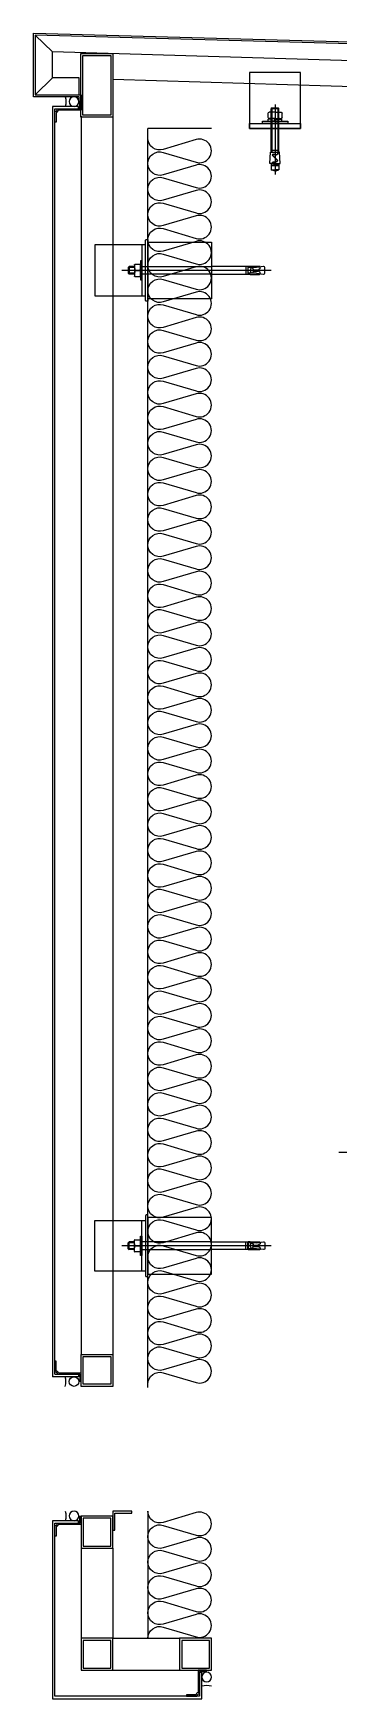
# Model space of a CAD drawing. Header units: millimetres. Extents: x 17311 to 801382, y -242618 to -104888.
# Drawn here: x 722531 to 723011, y -157699 to -155079 of the extents above; entities that cross this region are included whole.
import ezdxf

# ---------------------------------------------------------------- set-up
doc = ezdxf.new("R2010")
doc.units = ezdxf.units.MM
doc.header["$LTSCALE"] = 250
for name, color, linetype in [('0-Sheet', 7, 'Continuous'), ('A-ETC-8', 8, 'Continuous'), ('A-FIN', 6, 'Continuous'), ('A-FIN-9', 7, 'Continuous'), ('ISL', 251, 'Continuous')]:
    doc.layers.add(name, color=color, linetype=linetype)

# ---------------------------------------------------------------- blocks, each defined once
blk = doc.blocks.new('A$C632c858f')
at = {"layer": 'A-ETC-8'}
blk.add_arc((-2.8, 0), 24, 341.8248, 18.1752, dxfattribs=at)
blk.add_ellipse((34, 0), major_axis=(7.59, 0), ratio=0.987937, dxfattribs=at)
blk = doc.blocks.new('A$Cae507117')
at = {"layer": 'A-ETC-8'}
for points in [[(-50, 0), (-50, -50), (0, -50), (0, 0)], [(-46.8, -3.2), (-46.8, -46.8), (-3.2, -46.8), (-3.2, -3.2)]]:
    blk.add_lwpolyline(points, close=True, dxfattribs=at)
blk = doc.blocks.new('너트 M12')
for p, q in [((-9, 0), (9, 0)), ((-9.5, -9), (-9.5, -0.5)), ((9, -9.5), (-9, -9.5)), ((0, -8.3), (0, -1.2)), ((9.5, -0.5), (9.5, -9))]:
    blk.add_line(p, q)
for centre, start, end in [((-9, -0.5), 90, 180), ((-9, -9), 180, 270), ((9, -0.5), 0, 90), ((9, -9), 270, 0)]:
    blk.add_arc(centre, 0.5, start, end)
at = {"extrusion": (0, 0, -1)}
for centre, major_axis, ratio, start_param, end_param in [((-4.8, -0.9), (-4.75, 0.31), 0.185359, -0.024388, 3.141593), ((4.8, -0.9), (4.75, 0.31), 0.185108, 3.141593, 6.30754), ((-4.8, -8.6), (4.75, 0.31), 0.187111, 0, 3.166211), ((4.8, -8.6), (-4.75, 0.31), 0.185991, 3.117121, 6.283185)]:
    blk.add_ellipse(centre, major_axis=major_axis, ratio=ratio, start_param=start_param, end_param=end_param, dxfattribs=at)
blk = doc.blocks.new('A$C4fb6b26a')
at = {"layer": 'A-ETC-8'}
for p, q in [((-80, 0), (-80, -80)), ((-277.5, -40), (-42.5, -40)), ((-267.5, -35.5), (-267.5, -44.5)), ((-265.5, -34), (-266, -34)), ((-266, -46), (-265.5, -46)), ((-254.5, -35.5), (-265.5, -34)), ((-265.5, -46), (-254.5, -44.5)), ((-260.1, -34.8), (-260.1, -36.5)), ((-260.1, -43.5), (-260.1, -45.2)), ((-259.6, -37.3), (-257.8, -38.5)), ((-259.6, -42.7), (-257.8, -41.5)), ((-244.1, -33.8), (-259.1, -33.8)), ((-259.1, -46.2), (-244.1, -46.2)), ((-249.6, -39), (-256.2, -39)), ((-249.6, -41), (-256.2, -41)), ((-254.5, -35.5), (-240.5, -35.5)), ((-254.5, -44.5), (-240.5, -44.5)), ((-249.1, -38.5), (-249.1, -38)), ((-249.1, -42), (-249.1, -41.5)), ((-245.1, -42), (-245.1, -38)), ((-244.1, -33.8), (-241.1, -33.8)), ((-244.1, -46.2), (-241.1, -46.2)), ((-241.1, -33.8), (-241.1, -46.2)), ((-240.5, -46), (-240.5, -34)), ((-237.5, -34), (-240.5, -34)), ((-240.5, -46), (-237.5, -46)), ((-237.5, -46), (-237.5, -34)), ((-183.5, -34), (-237.5, -34)), ((-237.5, -46), (-183.5, -46)), ((-183.5, -34), (-74, -34)), ((-74, -46), (-183.5, -46)), ((-62.7, -44.5), (-52.5, -44.5)), ((-62.5, -34), (-54, -34)), ((-62.5, -35.5), (-52.5, -35.5)), ((-62.5, -46), (-54, -46)), ((-54, -46), (-54, -34)), ((-52.5, -35.5), (-54, -34)), ((-52.5, -44.5), (-54, -46)), ((-52.5, -44.5), (-52.5, -35.5))]:
    blk.add_line(p, q, dxfattribs=at)
for points in [[(-83.5, 4.5), (-83.5, -84.5), (-183.5, -84.5), (-183.5, 4.5)], [(-80, -80), (-74, -80), (-74, 0), (-80, 0)], [(-74, -25), (-74, -55), (-72, -55), (-72, -25)]]:
    blk.add_lwpolyline(points, close=True, dxfattribs=at)
blk.add_lwpolyline([(-80, 7.5), (-80, -87.5, -0.414214), (-81, -88.5), (-83.5, -88.5), (-83.5, 8.5), (-81, 8.5, -0.414214)], format="xyb", close=True, dxfattribs=at)
blk.add_lwpolyline([(-80, -80), (0, -80), (0, 0), (-80, 0)], dxfattribs=at)
for centre, radius, start, end in [((-266, -35.5), 1.5, 90, 180), ((-266, -44.5), 1.5, 180, 270), ((-259.1, -34.8), 1, 90, 180), ((-259.1, -36.5), 1, 180, 236.3099), ((-259.1, -43.5), 1, 123.6901, 180), ((-259.1, -45.2), 1, 180, 270), ((-256.2, -36), 3, 236.3099, 270), ((-256.2, -44), 3, 90, 123.6901), ((-249.6, -38.5), 0.5, 270, 0), ((-249.6, -41.5), 0.5, 0, 90), ((-247.1, -38), 2, 90, 180), ((-247.1, -42), 2, 180, 270), ((-247.1, -38), 2, 0, 90), ((-247.1, -42), 2, 270, 0)]:
    blk.add_arc(centre, radius, start, end, dxfattribs=at)
at = {"layer": 'A-ETC-8', "xscale": -1, "rotation": 90}
blk.add_blockref('너트 M12', (-72, -40), dxfattribs=at)
blk = doc.blocks.new('M12-STUD ANCHOR')
at = {"layer": 'A-ETC-8'}
for p, q in [((28.7, 54.2), (28.7, -55.8)), ((17.8, 33.7), (17.8, 40.7)), ((28.2, 30.2), (18, 31.2)), ((18, 28.2), (18, 31.2)), ((18, 31.2), (29.2, 31.2)), ((28.2, 27.2), (18, 28.2)), ((28.7, 42.2), (19.2, 42.2)), ((28.7, 32.2), (19.2, 32.2)), ((22.7, 48), (23.9, 49.2)), ((34.7, 48), (22.7, 48)), ((22.7, -20.8), (22.7, 48)), ((23.3, 33.7), (23.3, 40.7)), ((33.5, 49.2), (23.9, 49.2)), ((23.9, -20.8), (23.9, 49.2)), ((28.2, 27.2), (28.2, 30.2)), ((39.5, 28.2), (28.2, 28.2)), ((28.7, 42.2), (38.2, 42.2)), ((28.7, 32.2), (38.2, 32.2)), ((29.2, 29.2), (29.2, 32.2)), ((39.5, 31.2), (29.2, 32.2)), ((39.5, 28.2), (29.2, 29.2)), ((33.5, 49.2), (34.7, 48)), ((33.5, -20.8), (33.5, 49.2)), ((34.2, 33.7), (34.2, 40.7)), ((34.7, -20.8), (34.7, 48)), ((39.5, 28.2), (39.5, 31.2)), ((39.7, 33.7), (39.7, 40.7)), ((20.5, -38.8), (21.7, -20.8)), ((21.7, -20.8), (24.3, -20.8)), ((22.7, -18.4), (34.7, -18.4)), ((28.7, -20.8), (24.8, -20.8)), ((25.8, -32.3), (32, -26.1)), ((35.7, -20.8), (28.7, -20.8)), ((36.9, -38.8), (35.7, -20.8)), ((28.7, -38.8), (20.5, -38.8)), ((22.7, -38.8), (22.7, -48.4)), ((22.7, -41.2), (34.7, -41.2)), ((22.7, -42.4), (34.7, -42.4)), ((22.7, -48.4), (28.7, -48.4)), ((28.7, -50.8), (22.7, -48.4)), ((26.2, -32.6), (32.3, -26.5)), ((31.1, -35.9), (27.5, -35.9)), ((31.1, -36.4), (27.5, -36.4)), ((31.1, -38.8), (28.7, -38.8)), ((28.7, -50.8), (34.7, -48.4)), ((34.7, -48.4), (28.7, -48.4)), ((32.3, -38.8), (36.9, -38.8)), ((34.7, -38.8), (34.7, -48.4))]:
    blk.add_line(p, q, dxfattribs=at)
for centre, radius, start, end in [((19.2, 40.7), 1.47, 90, 180), ((19.2, 33.7), 1.47, 180, 270), ((21.8, 40.7), 1.47, 360, 90), ((21.8, 33.7), 1.47, 270, 360), ((24.7, 40.7), 1.47, 90, 180), ((24.7, 33.7), 1.47, 180, 270), ((32.8, 40.7), 1.47, 360, 90), ((32.8, 33.7), 1.47, 270, 360), ((35.7, 40.7), 1.47, 90, 180), ((35.7, 33.7), 1.47, 180, 270), ((38.2, 40.7), 1.47, 360, 90), ((38.2, 33.7), 1.47, 270, 360), ((27.7, -21.9), 3.6, 161.9622, 315), ((27.7, -21.9), 3.12, 159.0667, 315), ((31.1, -25.3), 1.68, 315, 135), ((31.1, -25.3), 1.2, 315, 135), ((27.5, -34), 2.4, 135, 270), ((27.5, -34), 1.92, 135, 270), ((31.1, -37.6), 1.68, 314.4153, 90), ((31.1, -37.6), 1.2, 270, 90)]:
    blk.add_arc(centre, radius, start, end, dxfattribs=at)
blk = doc.blocks.new('A$C7453124a')
at = {"layer": 'A-ETC-8'}
for points in [[(-40, 88.4), (40, 88.4), (40, 0), (-40, 0)], [(-40, 8), (-40, 0), (40, 0), (40, 8)], [(-20, 8), (20, 8), (20, 12), (-20, 12)]]:
    blk.add_lwpolyline(points, close=True, dxfattribs=at)
blk.add_blockref('M12-STUD ANCHOR', (-28.7, -16.2), dxfattribs=at)
blk = doc.blocks.new('A$C74a2a393')
at = {"layer": 'A-ETC-8', "elevation": 0}
for points in [[(-50, -100), (-50, 0), (0, 0), (0, -100)], [(-46.8, -96.8), (-46.8, -3.2), (-3.2, -3.2), (-3.2, -96.8)]]:
    blk.add_lwpolyline(points, close=True, dxfattribs=at)
blk = doc.blocks.new('A$Ca447c92b')
at = {"layer": '0-Sheet'}
for p, q in [((-250, 130, 0), (-250, -150)), ((-247, -147), (-247, 127.1, 0)), ((-223, -120), (-223, -147)), ((-208, -120), (-220, -120)), ((-220, -150), (-220, -123)), ((-220, -123), (-208, -123)), ((-208, -123), (-208, -120)), ((-250, -150), (-220, -150)), ((-223, -147), (-247, -147))]:
    blk.add_line(p, q, dxfattribs=at)
at = {"layer": 'A-ETC-8'}
for p, q in [((450, 120.9, 0), (477, 147, 0)), ((-220, 100.9, 0), (-247, 127, 0)), ((-220, 100.9, 0), (450, 120.9, 0)), ((-220, 100.9, 0), (-220, -120)), ((408, 53, 0), (408, 80, 0)), ((477, 53, 0), (450, 80, 0)), ((-170, 61.3, 0), (355, 77.4, 0))]:
    blk.add_line(p, q, dxfattribs=at)
at = {"layer": 'A-ETC-8', "elevation": 0}
blk.add_lwpolyline([(408, 80), (450, 80), (450, 120.9)], dxfattribs=at)
blk.add_lwpolyline([(-200, -120), (-230, -120), (-230, -117), (-203, -117), (-203, -90), (-200, -90)], close=True, dxfattribs=at)
at = {"layer": 'A-ETC-8'}
blk.add_arc((-210, -213.7), 64.5, 81.0843, 98.9157, dxfattribs=at)
at = {"layer": 'A-ETC-8', "extrusion": (0, 0, -1)}
blk.add_ellipse((-210, -133.5), major_axis=(0, 10), ratio=0.999542, dxfattribs=at)
at = {"layer": 'A-FIN-9'}
for p, q in [((480, 150, 0), (-250, 130, 0)), ((-247, 127, 0), (477, 147, 0)), ((477, 147, 0), (477, 53, 0)), ((480, 50, 0), (480, 150, 0)), ((477, 53, 0), (405, 53, 0)), ((405, 53, 0), (405, 43, 0)), ((405, 43, 0), (408, 43, 0)), ((408, 43, 0), (408, 50, 0)), ((408, 50, 0), (480, 50, 0))]:
    blk.add_line(p, q, dxfattribs=at)
at = {"layer": 'A-ETC-8', "xscale": -1}
for name, p in [('A$C74a2a393', (355.2, 118.1, 0)), ('A$Cae507117', (-220, 100.9, 0))]:
    blk.add_blockref(name, p, dxfattribs=at)
at = {"layer": 'A-ETC-8'}
blk.add_blockref('A$C7453124a', (100, 0), dxfattribs=at)
at = {"layer": 'A-ETC-8', "rotation": 180}
blk.add_blockref('A$C632c858f', (450, 42.5, 0), dxfattribs=at)

msp = doc.modelspace()

# ---------------------------------------------------------------- linework, layer by layer
at = {"layer": 'A-ETC-8'}
for p, q in [((722605.7, -155209.9, 0), (722605.7, -157158.1)), ((722655.7, -155209.9, 0), (722655.7, -157158.1)), ((722605.7, -157462.5, 0), (722605.7, -157604.5, 0)), ((722655.7, -157462.5, 0), (722655.7, -157604.5, 0)), ((722655.7, -157604.5, 0), (722760.7, -157604.5, 0)), ((722655.7, -157654.5, 0), (722760.7, -157654.5, 0))]:
    msp.add_line(p, q, dxfattribs=at)
at = {"layer": 'A-ETC-8', "elevation": 0}
for points in [[(722568.7, -155198.5), (722603.7, -155198.5), (722603.7, -155187.5), (722605.7, -155187.5), (722605.7, -155200.5), (722570.3, -155200.5, -0.226541), (722566.7, -155204.1), (722566.7, -155219.2), (722564.7, -155219.2), (722564.7, -155202.5, 0.414214)], [(722791.7, -157691.5), (722791.7, -157656.5), (722802.7, -157656.5), (722802.7, -157654.5), (722789.7, -157654.5), (722789.7, -157689.8, 0.226541), (722786, -157693.5), (722771.3, -157693.5), (722771.3, -157695.5), (722787.7, -157695.5, -0.414214)]]:
    msp.add_lwpolyline(points, format="xyb", close=True, dxfattribs=at)
at = {"layer": 'A-ETC-8'}
for points in [[(722568.6, -157189.1), (722603.7, -157189.1), (722603.7, -157200.1), (722605.7, -157200.1), (722605.7, -157187.1), (722570.3, -157187.1, 0.226541), (722566.6, -157183.4), (722566.6, -157168.7), (722564.6, -157168.7), (722564.6, -157185.1, -0.414214)], [(722568.6, -157423.5), (722603.6, -157423.5), (722603.6, -157412.5), (722605.6, -157412.5), (722605.6, -157425.5), (722570.3, -157425.5, -0.226541), (722566.6, -157429.1), (722566.6, -157443.8), (722564.6, -157443.8), (722564.6, -157427.5, 0.414214)]]:
    msp.add_lwpolyline(points, format="xyb", close=True, dxfattribs=at)
msp.add_lwpolyline([(722655.7, -157404.5), (722655.7, -157434.5), (722658.7, -157434.5), (722658.7, -157407.5), (722685.7, -157407.5), (722685.7, -157404.5)], close=True, dxfattribs=at)
at = {"layer": 'A-FIN', "elevation": 0}
for points in [[(722564.7, -157189.1), (722564.7, -155198.5), (722601.7, -155198.5), (722601.7, -155198.5), (722601.7, -155194.5), (722560.7, -155194.5), (722560.7, -157193.1)], [(722564.7, -157189.1), (722601.7, -157189.1), (722601.7, -157189.1), (722601.7, -157193.1), (722560.7, -157193.1)]]:
    msp.add_lwpolyline(points, dxfattribs=at)
msp.add_lwpolyline([(722560.7, -157699.5), (722795.7, -157699.5), (722795.7, -157658.5), (722791.7, -157658.5), (722791.7, -157695.5), (722564.7, -157695.5), (722564.7, -157423.5), (722601.7, -157423.5), (722601.7, -157423.5), (722601.7, -157419.5), (722560.7, -157419.5)], close=True, dxfattribs=at)
at = {"layer": 'A-FIN-9'}
for p, q in [((722602.6, -155186.5), (722602.6, -155179.5)), ((722605.7, -155176.5, 0), (722605.7, -155186.5, 0)), ((722605.6, -155186.5), (722602.6, -155186.5))]:
    msp.add_line(p, q, dxfattribs=at)
at = {"layer": 'ISL'}
for p, q in [((722710.7, -157210), (722710.7, -155229.5)), ((722810.7, -155229.5, 0), (722710.7, -155229.5, 0)), ((722710.7, -157404.5), (722710.7, -157604.5))]:
    msp.add_line(p, q, dxfattribs=at)
for points in [[(722710.9, -157207.5, -0.041253), (722710.7, -157204.5, -0.509267), (722734.9, -157186.8), (722786.4, -157202.1, 1.372593), (722786.4, -157166.8), (722734.9, -157182.1, -0.509267), (722710.7, -157164.5, -0.509267), (722734.9, -157146.8), (722786.4, -157162.1, 1.372593), (722786.4, -157126.8), (722734.9, -157142.1, -0.509267), (722710.7, -157124.5, -0.509267), (722734.9, -157106.8), (722786.4, -157122.1, 1.372593), (722786.4, -157086.8), (722734.9, -157102.1, -0.509267), (722710.7, -157084.5, -0.509267), (722734.9, -157066.8), (722786.4, -157082.1, 1.372593), (722786.4, -157046.8), (722734.9, -157062.1, -0.509267), (722710.7, -157044.5, -0.509267), (722734.9, -157026.8), (722786.4, -157042.1, 1.372593), (722786.4, -157006.8), (722734.9, -157022.1, -0.509267), (722710.7, -157004.5, -0.509267), (722734.9, -156986.8), (722786.4, -157002.1, 1.372593), (722786.4, -156966.8), (722734.9, -156982.1, -0.509267), (722710.7, -156964.5, -0.509267), (722734.9, -156946.8), (722786.4, -156962.1, 1.372593), (722786.4, -156926.8), (722734.9, -156942.1, -0.509267), (722710.7, -156924.5, -0.509267), (722734.9, -156906.8), (722786.4, -156922.1, 1.372593), (722786.4, -156886.8), (722734.9, -156902.1, -0.509267), (722710.7, -156884.5, -0.509267), (722734.9, -156866.8), (722786.4, -156882.1, 1.372593), (722786.4, -156846.8), (722734.9, -156862.1, -0.509267), (722710.7, -156844.5, -0.509267), (722734.9, -156826.8), (722786.4, -156842.1, 1.372593), (722786.4, -156806.8), (722734.9, -156822.1, -0.509267), (722710.7, -156804.5, -0.509267), (722734.9, -156786.8), (722786.4, -156802.1, 1.372593), (722786.4, -156766.8), (722734.9, -156782.1, -0.509267), (722710.7, -156764.5, -0.509267), (722734.9, -156746.8), (722786.4, -156762.1, 1.372593), (722786.4, -156726.8), (722734.9, -156742.1, -0.509267), (722710.7, -156724.5, -0.509267), (722734.9, -156706.8), (722786.4, -156722.1, 1.372593), (722786.4, -156686.8), (722734.9, -156702.1, -0.509267), (722710.7, -156684.5, -0.509267), (722734.9, -156666.8), (722786.4, -156682.1, 1.372593), (722786.4, -156646.8), (722734.9, -156662.1, -0.509267), (722710.7, -156644.5, -0.509267), (722734.9, -156626.8), (722786.4, -156642.1, 1.372593), (722786.4, -156606.8), (722734.9, -156622.1, -0.509267), (722710.7, -156604.5, -0.509267), (722734.9, -156586.8), (722786.4, -156602.1, 1.372593), (722786.4, -156566.8), (722734.9, -156582.1, -0.509267), (722710.7, -156564.5, -0.509267), (722734.9, -156546.8), (722786.4, -156562.1, 1.372593), (722786.4, -156526.8), (722734.9, -156542.1, -0.509267), (722710.7, -156524.5, -0.509267), (722734.9, -156506.8), (722786.4, -156522.1, 1.372593), (722786.4, -156486.8), (722734.9, -156502.1, -0.509267), (722710.7, -156484.5, -0.509267), (722734.9, -156466.8), (722786.4, -156482.1, 1.372593), (722786.4, -156446.8), (722734.9, -156462.1, -0.509267), (722710.7, -156444.5, -0.509267), (722734.9, -156426.8), (722786.4, -156442.1, 1.372593), (722786.4, -156406.8), (722734.9, -156422.1, -0.509267), (722710.7, -156404.5, -0.509267), (722734.9, -156386.8), (722786.4, -156402.1, 1.372593), (722786.4, -156366.8), (722734.9, -156382.1, -0.509267), (722710.7, -156364.5, -0.509267), (722734.9, -156346.8), (722786.4, -156362.1, 1.372593), (722786.4, -156326.8), (722734.9, -156342.1, -0.509267), (722710.7, -156324.5, -0.509267), (722734.9, -156306.8), (722786.4, -156322.1, 1.372593), (722786.4, -156286.8), (722734.9, -156302.1, -0.509267), (722710.7, -156284.5, -0.509267), (722734.9, -156266.8), (722786.4, -156282.1, 1.372593), (722786.4, -156246.8), (722734.9, -156262.1, -0.509267), (722710.7, -156244.5, -0.509267), (722734.9, -156226.8), (722786.4, -156242.1, 1.372593), (722786.4, -156206.8), (722734.9, -156222.1, -0.509267), (722710.7, -156204.5, -0.509267), (722734.9, -156186.8), (722786.4, -156202.1, 1.372593), (722786.4, -156166.8), (722734.9, -156182.1, -0.509267), (722710.7, -156164.5, -0.509267), (722734.9, -156146.8), (722786.4, -156162.1, 1.372593), (722786.4, -156126.8), (722734.9, -156142.1, -0.509267), (722710.7, -156124.5, -0.509267), (722734.9, -156106.8), (722786.4, -156122.1, 1.372593), (722786.4, -156086.8), (722734.9, -156102.1, -0.509267), (722710.7, -156084.5, -0.509267), (722734.9, -156066.8), (722786.4, -156082.1, 1.372593), (722786.4, -156046.8), (722734.9, -156062.1, -0.509267), (722710.7, -156044.5, -0.509267), (722734.9, -156026.8), (722786.4, -156042.1, 1.372593), (722786.4, -156006.8), (722734.9, -156022.1, -0.509267), (722710.7, -156004.5, -0.509267), (722734.9, -155986.8), (722786.4, -156002.1, 1.372593), (722786.4, -155966.8), (722734.9, -155982.1, -0.509267), (722710.7, -155964.5, -0.509267), (722734.9, -155946.8), (722786.4, -155962.1, 1.372593), (722786.4, -155926.8), (722734.9, -155942.1, -0.509267), (722710.7, -155924.5, -0.509267), (722734.9, -155906.8), (722786.4, -155922.1, 1.372593), (722786.4, -155886.8), (722734.9, -155902.1, -0.509267), (722710.7, -155884.5, -0.509267), (722734.9, -155866.8), (722786.4, -155882.1, 1.372593), (722786.4, -155846.8), (722734.9, -155862.1, -0.509267), (722710.7, -155844.5, -0.509267), (722734.9, -155826.8), (722786.4, -155842.1, 1.372593), (722786.4, -155806.8), (722734.9, -155822.1, -0.509267), (722710.7, -155804.5, -0.509267), (722734.9, -155786.8), (722786.4, -155802.1, 1.372593), (722786.4, -155766.8), (722734.9, -155782.1, -0.509267), (722710.7, -155764.5, -0.509267), (722734.9, -155746.8), (722786.4, -155762.1, 1.372593), (722786.4, -155726.8), (722734.9, -155742.1, -0.509267), (722710.7, -155724.5, -0.509267), (722734.9, -155706.8), (722786.4, -155722.1, 1.372593), (722786.4, -155686.8), (722734.9, -155702.1, -0.509267), (722710.7, -155684.5, -0.509267), (722734.9, -155666.8), (722786.4, -155682.1, 1.372593), (722786.4, -155646.8), (722734.9, -155662.1, -0.509267), (722710.7, -155644.5, -0.509267), (722734.9, -155626.8), (722786.4, -155642.1, 1.372593), (722786.4, -155606.8), (722734.9, -155622.1, -0.509267), (722710.7, -155604.5, -0.509267), (722734.9, -155586.8), (722786.4, -155602.1, 1.372593), (722786.4, -155566.8), (722734.9, -155582.1, -0.509267), (722710.7, -155564.5, -0.509267), (722734.9, -155546.8), (722786.4, -155562.1, 1.372593), (722786.4, -155526.8), (722734.9, -155542.1, -0.509267), (722710.7, -155524.5, -0.509267), (722734.9, -155506.8), (722786.4, -155522.1, 1.372593), (722786.4, -155486.8), (722734.9, -155502.1, -0.509267), (722710.7, -155484.5, -0.509267), (722734.9, -155466.8), (722786.4, -155482.1, 1.372593), (722786.4, -155446.8), (722734.9, -155462.1, -0.509267), (722710.7, -155444.5, -0.509267), (722734.9, -155426.8), (722786.4, -155442.1, 1.372593), (722786.4, -155406.8), (722734.9, -155422.1, -0.509267), (722710.7, -155404.5, -0.509267), (722734.9, -155386.8), (722786.4, -155402.1, 1.372593), (722786.4, -155366.8), (722734.9, -155382.1, -0.509267), (722710.7, -155364.5, -0.509267), (722734.9, -155346.8), (722786.4, -155362.1, 1.372593), (722786.4, -155326.8), (722734.9, -155342.1, -0.509267), (722710.7, -155324.5, -0.509267), (722734.9, -155306.8), (722786.4, -155322.1, 1.372593), (722786.4, -155286.8), (722734.9, -155302.1, -0.509267), (722710.7, -155284.5, -0.509267), (722734.9, -155266.8), (722786.4, -155282.1, 1.372593), (722786.4, -155246.8), (722734.9, -155262.1, -0.509267), (722710.7, -155244.5)], [(722710.7, -157604.5, -0.509267), (722734.9, -157586.8), (722786.4, -157602.1, 1.372593), (722786.4, -157566.8), (722734.9, -157582.1, -0.509267), (722710.7, -157564.5, -0.509267), (722734.9, -157546.8), (722786.4, -157562.1, 1.372593), (722786.4, -157526.8), (722734.9, -157542.1, -0.509267), (722710.7, -157524.5, -0.509267), (722734.9, -157506.8), (722786.4, -157522.1, 1.372593), (722786.4, -157486.8), (722734.9, -157502.1, -0.509267), (722710.7, -157484.5, -0.509267), (722734.9, -157466.8), (722786.4, -157482.1, 1.372593), (722786.4, -157446.8), (722734.9, -157462.1, -0.509267), (722710.7, -157444.5, -0.509267), (722734.9, -157426.8), (722786.4, -157442.1, 1.372593), (722786.4, -157406.8), (722734.9, -157422.1, -0.508916), (722710.7, -157404.5, -0.508916)]]:
    msp.add_lwpolyline(points, format="xyb", dxfattribs=at)
msp.add_lwpolyline([(723010.7, -156839.5), (723420.7, -156839.5), (723420.7, -156089.5), (726350.7, -156089.5), (726350.7, -156839.5), (727170.7, -156839.5), (727170.7, -156089.5), (729950.7, -156089.5), (729950.7, -156839.5), (730770.7, -156839.5), (730770.7, -156089.5), (733550.7, -156089.5), (733550.7, -156839.5), (734370.7, -156839.5), (734370.7, -156089.5), (737150.7, -156089.5)], dxfattribs=at)

# ---------------------------------------------------------------- block references
at = {"layer": '0-Sheet', "xscale": -1}
msp.add_blockref('A$Ca447c92b', (723010.7, -155229.5, 0), dxfattribs=at)
at = {"layer": 'A-ETC-8', "xscale": -1}
for name, p, rotation in [('A$C632c858f', (722560.7, -155187), 180), ('A$Cae507117', (722655.7, -157208.1), 180), ('A$C632c858f', (722560.7, -157412, 0), 180), ('A$C632c858f', (722803.2, -157699.5, 0), 270)]:
    msp.add_blockref(name, p, dxfattribs=dict(at, rotation=rotation))
at = {"layer": 'A-ETC-8'}
for name, p, rotation in [('A$C4fb6b26a', (722627.2, -155492.5, 0), 180), ('A$Cae507117', (722760.7, -157604.5, 0), 90.00000000000001)]:
    msp.add_blockref(name, p, dxfattribs=dict(at, rotation=rotation))
at = {"layer": 'A-ETC-8', "xscale": -1}
msp.add_blockref('A$C4fb6b26a', (722627.2, -156947, 0), dxfattribs=at)
at = {"layer": 'A-ETC-8'}
for name, p in [('A$C632c858f', (722560.7, -157200.6)), ('A$Cae507117', (722655.7, -157412.5)), ('A$Cae507117', (722655.7, -157604.5, 0))]:
    msp.add_blockref(name, p, dxfattribs=at)

doc.saveas('drawing.dxf')
